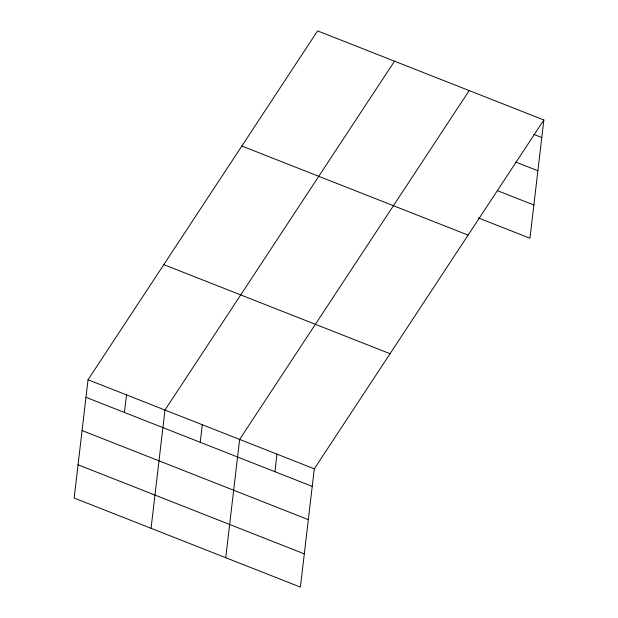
<?xml version="1.0" encoding="UTF-8"?>
<svg xmlns="http://www.w3.org/2000/svg" width="618" height="618" viewBox="0 0 618 618"><rect width="100%" height="100%" fill="white"/><g stroke="black" fill="none" stroke-linecap="round" stroke-linejoin="round"><path stroke-width="0.93" d="M88.042 379.753L74.145 498.023L300.402 587.1L314.299 468.83L543.855 119.977L317.598 30.9L88.042 379.753L314.299 468.83M124.442 412.461L126.505 394.902M151.07 528.313L164.967 410.043L394.523 61.19M200.24 442.303L202.302 424.744M225.74 557.706L239.629 439.437L469.186 90.583M274.902 471.696L276.964 454.137M543.855 119.977L529.958 238.247L478.409 217.945M533.79 134.384L541.793 137.536M515.667 162.024L537.884 170.769M497.42 190.661L533.867 205.006M241.847 146.026L468.096 235.103M163.793 264.635L390.051 353.712M85.979 397.32L312.229 486.389M82.07 430.553L308.328 519.63M78.053 464.79L304.303 553.867"/></g></svg>
